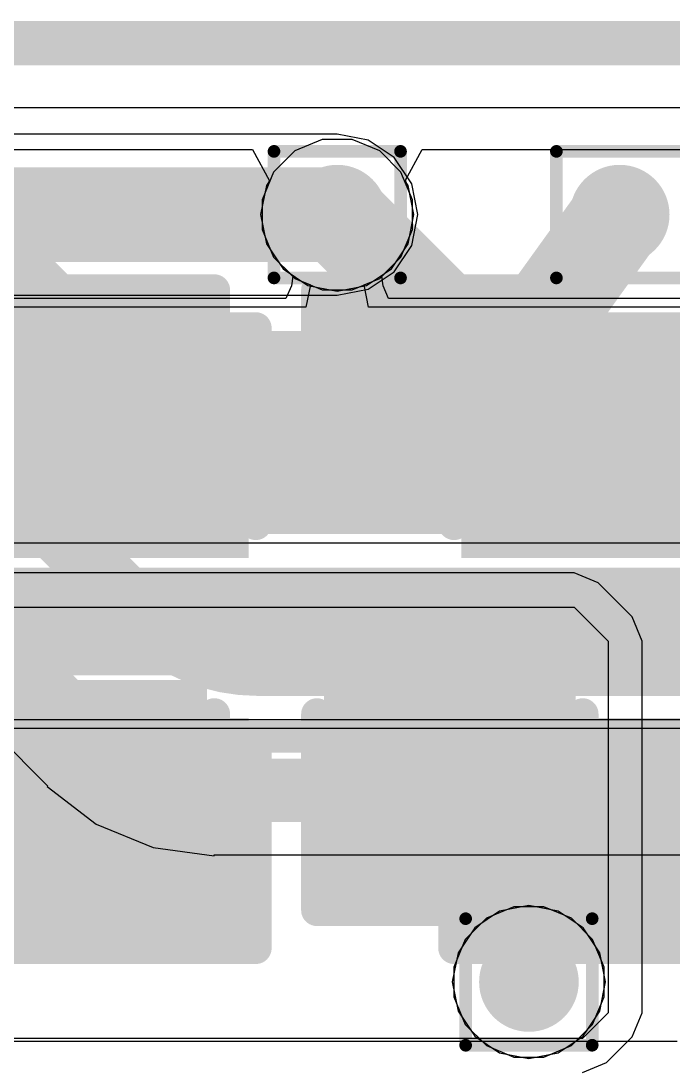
# Model space of a CAD drawing. Header units: inches. Extents: x -6 to 283, y -12 to 154.
# Drawn here: x 41.137 to 43.755, y 16.249 to 20.449 of the extents above; entities that cross this region are included whole.
import ezdxf

# ---------------------------------------------------------------- set-up
doc = ezdxf.new("R2010")
doc.units = ezdxf.units.IN
for name, color, linetype in [('Board Outline', 216, 'Continuous'), ('Bottom Layer', 5, 'Continuous'), ('Bottom Overlay', 54, 'Continuous'), ('Bottom Paste', 16, 'Continuous'), ('Bottom Solder', 6, 'Continuous'), ('Drill Drawing', 1, 'Continuous'), ('GND-1', 16, 'Continuous'), ('GND-2', 90, 'Continuous'), ('GND-3', 216, 'Continuous'), ('GND-4', 54, 'Continuous'), ('PWR-1', 156, 'Continuous'), ('PWR-2', 130, 'Continuous'), ('Signal L1', 76, 'Continuous'), ('Signal L2', 6, 'Continuous'), ('Top Layer', 1, 'Continuous'), ('Top Overlay', 2, 'Continuous'), ('Top Paste', 8, 'Continuous'), ('Top Solder', 216, 'Continuous'), ('Via Holes', 16, 'Continuous')]:
    doc.layers.add(name, color=color, linetype=linetype)

# ---------------------------------------------------------------- blocks, each defined once
blk = doc.blocks.new('C___0603_B_386')
at = {"layer": 'Bottom Layer'}
for points in [[(-1.143, -0.4445), (-1.143, 0.4445), (-0.381, 0.4445), (-0.381, -0.4445)], [(0.381, -0.4445), (0.381, 0.4445), (1.143, 0.4445), (1.143, -0.4445)]]:
    blk.add_hatch(color=5, dxfattribs=at).paths.add_polyline_path(points)
at = {"layer": 'Bottom Paste'}
for points in [[(-1.143, -0.4445), (-1.143, 0.4445), (-0.381, 0.4445), (-0.381, -0.4445)], [(0.381, -0.4445), (0.381, 0.4445), (1.143, 0.4445), (1.143, -0.4445)]]:
    blk.add_hatch(color=16, dxfattribs=at).paths.add_polyline_path(points)
at = {"layer": 'Bottom Solder'}
for points in [[(-1.203, -0.5045), (-1.203, 0.5045), (-0.321, 0.5045), (-0.321, -0.5045)], [(0.321, -0.5045), (0.321, 0.5045), (1.203, 0.5045), (1.203, -0.5045)]]:
    blk.add_hatch(color=6, dxfattribs=at).paths.add_polyline_path(points)
at = {"layer": 'Bottom Overlay'}
for points in [[(-0.4572, 0.5334, 0.127, 0.127, 0), (-1.2446, 0.5334, 0.127, 0.127, 0)], [(-1.2446, -0.5334, 0.127, 0.127, 0), (-1.2446, 0.5334, 0.127, 0.127, 0)], [(1.2446, 0.5334, 0.127, 0.127, 0), (0.4572, 0.5334, 0.127, 0.127, 0)], [(1.2446, -0.5334, 0.127, 0.127, 0), (1.2446, 0.5334, 0.127, 0.127, 0)], [(-0.4572, -0.5334, 0.127, 0.127, 0), (-1.2446, -0.5334, 0.127, 0.127, 0)], [(1.2446, -0.5334, 0.127, 0.127, 0), (0.4572, -0.5334, 0.127, 0.127, 0)]]:
    blk.add_lwpolyline(points, format="xyseb", dxfattribs=at)
for points in [[(-1.2764, 0.5334, 0.0635, 0.0635, 1), (-1.2128, 0.5334, 0.0635, 0.0635, 1)], [(-1.2764, 0.5334, 0.0635, 0.0635, 1), (-1.2128, 0.5334, 0.0635, 0.0635, 1)], [(-0.4889, 0.5334, 0.0635, 0.0635, 1), (-0.4254, 0.5334, 0.0635, 0.0635, 1)], [(0.4255, 0.5334, 0.0635, 0.0635, 1), (0.489, 0.5334, 0.0635, 0.0635, 1)], [(1.2129, 0.5334, 0.0635, 0.0635, 1), (1.2764, 0.5334, 0.0635, 0.0635, 1)], [(1.2129, 0.5334, 0.0635, 0.0635, 1), (1.2764, 0.5334, 0.0635, 0.0635, 1)], [(-1.2764, -0.5334, 0.0635, 0.0635, 1), (-1.2128, -0.5334, 0.0635, 0.0635, 1)], [(-1.2764, -0.5334, 0.0635, 0.0635, 1), (-1.2128, -0.5334, 0.0635, 0.0635, 1)], [(-0.4889, -0.5334, 0.0635, 0.0635, 1), (-0.4254, -0.5334, 0.0635, 0.0635, 1)], [(0.4255, -0.5334, 0.0635, 0.0635, 1), (0.489, -0.5334, 0.0635, 0.0635, 1)], [(1.2129, -0.5334, 0.0635, 0.0635, 1), (1.2764, -0.5334, 0.0635, 0.0635, 1)], [(1.2129, -0.5334, 0.0635, 0.0635, 1), (1.2764, -0.5334, 0.0635, 0.0635, 1)]]:
    blk.add_lwpolyline(points, format="xyseb", close=True, dxfattribs=at)
blk = doc.blocks.new('C___0603_B_390')
at = {"layer": 'Bottom Layer'}
for points in [[(-1.143, -0.4445), (-1.143, 0.4445), (-0.381, 0.4445), (-0.381, -0.4445)], [(0.381, -0.4445), (0.381, 0.4445), (1.143, 0.4445), (1.143, -0.4445)]]:
    blk.add_hatch(color=5, dxfattribs=at).paths.add_polyline_path(points)
at = {"layer": 'Bottom Paste'}
for points in [[(-1.143, -0.4445), (-1.143, 0.4445), (-0.381, 0.4445), (-0.381, -0.4445)], [(0.381, -0.4445), (0.381, 0.4445), (1.143, 0.4445), (1.143, -0.4445)]]:
    blk.add_hatch(color=16, dxfattribs=at).paths.add_polyline_path(points)
at = {"layer": 'Bottom Solder'}
for points in [[(-1.203, -0.5045), (-1.203, 0.5045), (-0.321, 0.5045), (-0.321, -0.5045)], [(0.321, -0.5045), (0.321, 0.5045), (1.203, 0.5045), (1.203, -0.5045)]]:
    blk.add_hatch(color=6, dxfattribs=at).paths.add_polyline_path(points)
at = {"layer": 'Bottom Overlay'}
for points in [[(-0.4572, 0.5334, 0.127, 0.127, 0), (-1.2446, 0.5334, 0.127, 0.127, 0)], [(-1.2446, -0.5334, 0.127, 0.127, 0), (-1.2446, 0.5334, 0.127, 0.127, 0)], [(1.2446, 0.5334, 0.127, 0.127, 0), (0.4572, 0.5334, 0.127, 0.127, 0)], [(1.2446, -0.5334, 0.127, 0.127, 0), (1.2446, 0.5334, 0.127, 0.127, 0)], [(-0.4572, -0.5334, 0.127, 0.127, 0), (-1.2446, -0.5334, 0.127, 0.127, 0)], [(1.2446, -0.5334, 0.127, 0.127, 0), (0.4572, -0.5334, 0.127, 0.127, 0)]]:
    blk.add_lwpolyline(points, format="xyseb", dxfattribs=at)
for points in [[(-1.2764, 0.5334, 0.0635, 0.0635, 1), (-1.2128, 0.5334, 0.0635, 0.0635, 1)], [(-1.2764, 0.5334, 0.0635, 0.0635, 1), (-1.2128, 0.5334, 0.0635, 0.0635, 1)], [(-0.4889, 0.5334, 0.0635, 0.0635, 1), (-0.4254, 0.5334, 0.0635, 0.0635, 1)], [(0.4254, 0.5334, 0.0635, 0.0635, 1), (0.4889, 0.5334, 0.0635, 0.0635, 1)], [(1.2128, 0.5334, 0.0635, 0.0635, 1), (1.2764, 0.5334, 0.0635, 0.0635, 1)], [(1.2128, 0.5334, 0.0635, 0.0635, 1), (1.2764, 0.5334, 0.0635, 0.0635, 1)], [(-1.2764, -0.5334, 0.0635, 0.0635, 1), (-1.2128, -0.5334, 0.0635, 0.0635, 1)], [(-1.2764, -0.5334, 0.0635, 0.0635, 1), (-1.2128, -0.5334, 0.0635, 0.0635, 1)], [(-0.4889, -0.5334, 0.0635, 0.0635, 1), (-0.4254, -0.5334, 0.0635, 0.0635, 1)], [(0.4254, -0.5334, 0.0635, 0.0635, 1), (0.4889, -0.5334, 0.0635, 0.0635, 1)], [(1.2128, -0.5334, 0.0635, 0.0635, 1), (1.2764, -0.5334, 0.0635, 0.0635, 1)], [(1.2128, -0.5334, 0.0635, 0.0635, 1), (1.2764, -0.5334, 0.0635, 0.0635, 1)]]:
    blk.add_lwpolyline(points, format="xyseb", close=True, dxfattribs=at)
blk = doc.blocks.new('C___0603_431')
at = {"layer": 'Top Layer'}
for points in [[(-0.381, 0.4445), (-0.381, -0.4445), (-1.143, -0.4445), (-1.143, 0.4445)], [(1.143, 0.4445), (1.143, -0.4445), (0.381, -0.4445), (0.381, 0.4445)]]:
    blk.add_hatch(color=1, dxfattribs=at).paths.add_polyline_path(points)
at = {"layer": 'Top Paste'}
for points in [[(-0.381, 0.4445), (-0.381, -0.4445), (-1.143, -0.4445), (-1.143, 0.4445)], [(1.143, 0.4445), (1.143, -0.4445), (0.381, -0.4445), (0.381, 0.4445)]]:
    blk.add_hatch(color=8, dxfattribs=at).paths.add_polyline_path(points)
at = {"layer": 'Top Solder'}
for points in [[(-0.321, 0.5045), (-0.321, -0.5045), (-1.203, -0.5045), (-1.203, 0.5045)], [(1.203, 0.5045), (1.203, -0.5045), (0.321, -0.5045), (0.321, 0.5045)]]:
    blk.add_hatch(color=216, dxfattribs=at).paths.add_polyline_path(points)
at = {"layer": 'Top Overlay'}
for points in [[(-1.2446, -0.5334, 0.127, 0.127, 0), (-1.2446, 0.5334, 0.127, 0.127, 0)], [(-0.4572, 0.5334, 0.127, 0.127, 0), (-1.2446, 0.5334, 0.127, 0.127, 0)], [(1.2446, 0.5334, 0.127, 0.127, 0), (0.4572, 0.5334, 0.127, 0.127, 0)], [(1.2446, -0.5334, 0.127, 0.127, 0), (1.2446, 0.5334, 0.127, 0.127, 0)], [(-0.4572, -0.5334, 0.127, 0.127, 0), (-1.2446, -0.5334, 0.127, 0.127, 0)], [(1.2446, -0.5334, 0.127, 0.127, 0), (0.4572, -0.5334, 0.127, 0.127, 0)]]:
    blk.add_lwpolyline(points, format="xyseb", dxfattribs=at)
for points in [[(-1.2764, 0.5334, 0.0635, 0.0635, 1), (-1.2128, 0.5334, 0.0635, 0.0635, 1)], [(-1.2764, 0.5334, 0.0635, 0.0635, 1), (-1.2128, 0.5334, 0.0635, 0.0635, 1)], [(-0.4889, 0.5334, 0.0635, 0.0635, 1), (-0.4254, 0.5334, 0.0635, 0.0635, 1)], [(0.4254, 0.5334, 0.0635, 0.0635, 1), (0.4889, 0.5334, 0.0635, 0.0635, 1)], [(1.2128, 0.5334, 0.0635, 0.0635, 1), (1.2764, 0.5334, 0.0635, 0.0635, 1)], [(1.2128, 0.5334, 0.0635, 0.0635, 1), (1.2764, 0.5334, 0.0635, 0.0635, 1)], [(-1.2764, -0.5334, 0.0635, 0.0635, 1), (-1.2128, -0.5334, 0.0635, 0.0635, 1)], [(-1.2764, -0.5334, 0.0635, 0.0635, 1), (-1.2128, -0.5334, 0.0635, 0.0635, 1)], [(-0.4889, -0.5334, 0.0635, 0.0635, 1), (-0.4254, -0.5334, 0.0635, 0.0635, 1)], [(0.4254, -0.5334, 0.0635, 0.0635, 1), (0.4889, -0.5334, 0.0635, 0.0635, 1)], [(1.2128, -0.5334, 0.0635, 0.0635, 1), (1.2764, -0.5334, 0.0635, 0.0635, 1)], [(1.2128, -0.5334, 0.0635, 0.0635, 1), (1.2764, -0.5334, 0.0635, 0.0635, 1)]]:
    blk.add_lwpolyline(points, format="xyseb", close=True, dxfattribs=at)
blk = doc.blocks.new('C___0603_432')
at = {"layer": 'Top Layer'}
for points in [[(-0.381, 0.4445), (-0.381, -0.4445), (-1.143, -0.4445), (-1.143, 0.4445)], [(1.143, 0.4445), (1.143, -0.4445), (0.381, -0.4445), (0.381, 0.4445)]]:
    blk.add_hatch(color=1, dxfattribs=at).paths.add_polyline_path(points)
at = {"layer": 'Top Paste'}
for points in [[(-0.381, 0.4445), (-0.381, -0.4445), (-1.143, -0.4445), (-1.143, 0.4445)], [(1.143, 0.4445), (1.143, -0.4445), (0.381, -0.4445), (0.381, 0.4445)]]:
    blk.add_hatch(color=8, dxfattribs=at).paths.add_polyline_path(points)
at = {"layer": 'Top Solder'}
for points in [[(-0.321, 0.5045), (-0.321, -0.5045), (-1.203, -0.5045), (-1.203, 0.5045)], [(1.203, 0.5045), (1.203, -0.5045), (0.321, -0.5045), (0.321, 0.5045)]]:
    blk.add_hatch(color=216, dxfattribs=at).paths.add_polyline_path(points)
at = {"layer": 'Top Overlay'}
for points in [[(-1.2446, -0.5334, 0.127, 0.127, 0), (-1.2446, 0.5334, 0.127, 0.127, 0)], [(-0.4572, 0.5334, 0.127, 0.127, 0), (-1.2446, 0.5334, 0.127, 0.127, 0)], [(1.2446, 0.5334, 0.127, 0.127, 0), (0.4572, 0.5334, 0.127, 0.127, 0)], [(1.2446, -0.5334, 0.127, 0.127, 0), (1.2446, 0.5334, 0.127, 0.127, 0)], [(-0.4572, -0.5334, 0.127, 0.127, 0), (-1.2446, -0.5334, 0.127, 0.127, 0)], [(1.2446, -0.5334, 0.127, 0.127, 0), (0.4572, -0.5334, 0.127, 0.127, 0)]]:
    blk.add_lwpolyline(points, format="xyseb", dxfattribs=at)
for points in [[(-1.2764, 0.5334, 0.0635, 0.0635, 1), (-1.2128, 0.5334, 0.0635, 0.0635, 1)], [(-1.2764, 0.5334, 0.0635, 0.0635, 1), (-1.2128, 0.5334, 0.0635, 0.0635, 1)], [(-0.4889, 0.5334, 0.0635, 0.0635, 1), (-0.4254, 0.5334, 0.0635, 0.0635, 1)], [(0.4254, 0.5334, 0.0635, 0.0635, 1), (0.4889, 0.5334, 0.0635, 0.0635, 1)], [(1.2128, 0.5334, 0.0635, 0.0635, 1), (1.2764, 0.5334, 0.0635, 0.0635, 1)], [(1.2128, 0.5334, 0.0635, 0.0635, 1), (1.2764, 0.5334, 0.0635, 0.0635, 1)], [(-1.2764, -0.5334, 0.0635, 0.0635, 1), (-1.2128, -0.5334, 0.0635, 0.0635, 1)], [(-1.2764, -0.5334, 0.0635, 0.0635, 1), (-1.2128, -0.5334, 0.0635, 0.0635, 1)], [(-0.4889, -0.5334, 0.0635, 0.0635, 1), (-0.4254, -0.5334, 0.0635, 0.0635, 1)], [(0.4254, -0.5334, 0.0635, 0.0635, 1), (0.4889, -0.5334, 0.0635, 0.0635, 1)], [(1.2128, -0.5334, 0.0635, 0.0635, 1), (1.2764, -0.5334, 0.0635, 0.0635, 1)], [(1.2128, -0.5334, 0.0635, 0.0635, 1), (1.2764, -0.5334, 0.0635, 0.0635, 1)]]:
    blk.add_lwpolyline(points, format="xyseb", close=True, dxfattribs=at)

msp = doc.modelspace()

# ---------------------------------------------------------------- hatches: boundary and pattern name
at = {"layer": 'Bottom Layer'}
h = msp.add_hatch(color=5, dxfattribs=at)
edge = h.paths.add_edge_path()
edge.add_arc((42.4069, 19.6711), 0.2, 0, 360)
h = msp.add_hatch(color=5, dxfattribs=at)
edge = h.paths.add_edge_path()
edge.add_arc((43.5407, 19.6711), 0.2, 0, 360)
h = msp.add_hatch(color=5, dxfattribs=at)
edge = h.paths.add_edge_path()
edge.add_arc((43.1763, 16.591), 0.2, 0, 360)
at = {"layer": 'GND-1'}
h = msp.add_hatch(color=16, dxfattribs=at)
edge = h.paths.add_edge_path()
edge.add_arc((42.4069, 19.6711), 0.2, 0, 360)
h = msp.add_hatch(color=16, dxfattribs=at)
edge = h.paths.add_edge_path()
edge.add_arc((43.5407, 19.6711), 0.2, 0, 360)
h = msp.add_hatch(color=16, dxfattribs=at)
edge = h.paths.add_edge_path()
edge.add_arc((43.1763, 16.591), 0.2, 0, 360)
at = {"layer": 'GND-2'}
h = msp.add_hatch(color=90, dxfattribs=at)
edge = h.paths.add_edge_path()
edge.add_arc((42.4069, 19.6711), 0.2, 0, 360)
h = msp.add_hatch(color=90, dxfattribs=at)
edge = h.paths.add_edge_path()
edge.add_arc((43.5407, 19.6711), 0.2, 0, 360)
h = msp.add_hatch(color=90, dxfattribs=at)
edge = h.paths.add_edge_path()
edge.add_arc((43.1763, 16.591), 0.2, 0, 360)
at = {"layer": 'GND-3'}
h = msp.add_hatch(color=216, dxfattribs=at)
edge = h.paths.add_edge_path()
edge.add_arc((42.4069, 19.6711), 0.2, 0, 360)
h = msp.add_hatch(color=216, dxfattribs=at)
edge = h.paths.add_edge_path()
edge.add_arc((43.5407, 19.6711), 0.2, 0, 360)
h = msp.add_hatch(color=216, dxfattribs=at)
edge = h.paths.add_edge_path()
edge.add_arc((43.1763, 16.591), 0.2, 0, 360)
at = {"layer": 'GND-4'}
h = msp.add_hatch(color=54, dxfattribs=at)
edge = h.paths.add_edge_path()
edge.add_arc((42.4069, 19.6711), 0.2, 0, 360)
h = msp.add_hatch(color=54, dxfattribs=at)
edge = h.paths.add_edge_path()
edge.add_arc((43.5407, 19.6711), 0.2, 0, 360)
h = msp.add_hatch(color=54, dxfattribs=at)
edge = h.paths.add_edge_path()
edge.add_arc((43.1763, 16.591), 0.2, 0, 360)
at = {"layer": 'PWR-1'}
h = msp.add_hatch(color=156, dxfattribs=at)
edge = h.paths.add_edge_path()
edge.add_arc((42.4069, 19.6711), 0.2, 0, 360)
h = msp.add_hatch(color=156, dxfattribs=at)
edge = h.paths.add_edge_path()
edge.add_arc((43.5407, 19.6711), 0.2, 0, 360)
h = msp.add_hatch(color=156, dxfattribs=at)
edge = h.paths.add_edge_path()
edge.add_arc((43.1763, 16.591), 0.2, 0, 360)
at = {"layer": 'PWR-2'}
h = msp.add_hatch(color=130, dxfattribs=at)
edge = h.paths.add_edge_path()
edge.add_arc((42.4069, 19.6711), 0.2, 0, 360)
h = msp.add_hatch(color=130, dxfattribs=at)
edge = h.paths.add_edge_path()
edge.add_arc((43.5407, 19.6711), 0.2, 0, 360)
h = msp.add_hatch(color=130, dxfattribs=at)
edge = h.paths.add_edge_path()
edge.add_arc((43.1763, 16.591), 0.2, 0, 360)
at = {"layer": 'Signal L1'}
h = msp.add_hatch(color=76, dxfattribs=at)
edge = h.paths.add_edge_path()
edge.add_arc((42.4069, 19.6711), 0.2, 0, 360)
h = msp.add_hatch(color=76, dxfattribs=at)
edge = h.paths.add_edge_path()
edge.add_arc((43.5407, 19.6711), 0.2, 0, 360)
h = msp.add_hatch(color=76, dxfattribs=at)
edge = h.paths.add_edge_path()
edge.add_arc((43.1763, 16.591), 0.2, 0, 360)
at = {"layer": 'Signal L2'}
h = msp.add_hatch(color=6, dxfattribs=at)
edge = h.paths.add_edge_path()
edge.add_arc((42.4069, 19.6711), 0.2, 0, 360)
h = msp.add_hatch(color=6, dxfattribs=at)
edge = h.paths.add_edge_path()
edge.add_arc((43.5407, 19.6711), 0.2, 0, 360)
h = msp.add_hatch(color=6, dxfattribs=at)
edge = h.paths.add_edge_path()
edge.add_arc((43.1763, 16.591), 0.2, 0, 360)
at = {"layer": 'Top Layer'}
h = msp.add_hatch(color=1, dxfattribs=at)
edge = h.paths.add_edge_path()
edge.add_arc((42.4069, 19.6711), 0.2, 0, 360)
h = msp.add_hatch(color=1, dxfattribs=at)
edge = h.paths.add_edge_path()
edge.add_arc((43.5407, 19.6711), 0.2, 0, 360)
h = msp.add_hatch(color=1, dxfattribs=at)
edge = h.paths.add_edge_path()
edge.add_arc((43.1763, 16.591), 0.2, 0, 360)
at = {"layer": 'Via Holes'}
h = msp.add_hatch(color=7, dxfattribs=at)
edge = h.paths.add_edge_path()
edge.add_arc((42.4069, 19.6711), 0.1, 0, 360)
h = msp.add_hatch(color=7, dxfattribs=at)
edge = h.paths.add_edge_path()
edge.add_arc((43.5407, 19.6711), 0.1, 0, 360)
h = msp.add_hatch(color=7, dxfattribs=at)
edge = h.paths.add_edge_path()
edge.add_arc((43.1763, 16.591), 0.1, 0, 360)

# ---------------------------------------------------------------- linework, layer by layer
at = {"layer": 'Board Outline'}
msp.add_lwpolyline([(12.0364, 20.3599, 0.1778, 0.1778, 0), (75.5509, 20.3599, 0.1778, 0.1778, 0)], format="xyseb", dxfattribs=at)
at = {"layer": 'Bottom Layer'}
for p, q in [((12.0364, 20.1009), (45.7536, 20.1009)), ((42.4069, 19.9948), (37.0171, 19.9948)), ((42.5308, 19.9701), (42.4069, 19.9948)), ((42.6358, 19.9), (42.5308, 19.9701)), ((42.706, 19.7949), (42.6358, 19.9)), ((42.7306, 19.6711), (42.706, 19.7949)), ((42.706, 19.5472), (42.7306, 19.6711)), ((42.6358, 19.4422), (42.706, 19.5472)), ((42.5308, 19.372), (42.6358, 19.4422)), ((42.4069, 19.3473), (42.5308, 19.372)), ((40.8683, 19.3473), (42.4069, 19.3473)), ((43.3573, 18.2333), (40.8848, 18.2333)), ((43.4545, 18.193), (43.3573, 18.2333)), ((43.3573, 18.2333), (43.3573, 18.2333)), ((43.591, 18.0565), (43.4545, 18.193)), ((40.8278, 18.0958), (43.3573, 18.0958)), ((43.3573, 18.0958), (43.4938, 17.9593)), ((43.6313, 17.9593), (43.591, 18.0565)), ((43.4938, 17.9593), (43.4938, 16.4676)), ((43.6313, 16.4676), (43.6313, 17.9593)), ((43.6313, 17.9593), (43.6313, 17.9593)), ((43.4938, 16.4676), (43.3908, 16.3646)), ((43.591, 16.3704), (43.6313, 16.4676)), ((43.6313, 16.4676), (43.6313, 16.4676)), ((43.3908, 16.3646), (38.9085, 16.3645)), ((43.488, 16.2673), (43.591, 16.3704)), ((43.3908, 16.2271), (43.488, 16.2673))]:
    msp.add_line(p, q, dxfattribs=at)
for points in [[(37.0171, 19.6711, 0.381, 0.381, 0), (42.4069, 19.6711, 0.381, 0.381, 0)], [(43.1128, 19.0761, 0.381, 0.381, 0), (43.5407, 19.6711, 0.381, 0.381, 0)], [(42.8588, 18.8856, 0.381, 0.381, 0), (43.1128, 19.0761, 0.381, 0.381, 0)], [(41.3798, 18.8856, 0.381, 0.381, 0), (42.8588, 18.8856, 0.381, 0.381, 0)]]:
    msp.add_lwpolyline(points, format="xyseb", dxfattribs=at)
for points in [[(42.3117, 19.6711, 0.1905, 0.1905, 1), (42.5022, 19.6711, 0.1905, 0.1905, 1)], [(43.4454, 19.6711, 0.1905, 0.1905, 1), (43.6359, 19.6711, 0.1905, 0.1905, 1)], [(43.0176, 19.0761, 0.1905, 0.1905, 1), (43.2081, 19.0761, 0.1905, 0.1905, 1)], [(43.0176, 19.0761, 0.1905, 0.1905, 1), (43.2081, 19.0761, 0.1905, 0.1905, 1)], [(41.2846, 18.8856, 0.1905, 0.1905, 1), (41.4751, 18.8856, 0.1905, 0.1905, 1)], [(42.7636, 18.8856, 0.1905, 0.1905, 1), (42.9541, 18.8856, 0.1905, 0.1905, 1)], [(42.7636, 18.8856, 0.1905, 0.1905, 1), (42.9541, 18.8856, 0.1905, 0.1905, 1)]]:
    msp.add_lwpolyline(points, format="xyseb", close=True, dxfattribs=at)
at = {"layer": 'Drill Drawing'}
for points in [[(42.1529, 19.9251, 0.0508, 0.0508, 0), (42.6609, 19.9251, 0.0508, 0.0508, 0)], [(42.1529, 19.4171, 0.0508, 0.0508, 0), (42.1529, 19.9251, 0.0508, 0.0508, 0)], [(42.6609, 19.4171, 0.0508, 0.0508, 0), (42.6609, 19.9251, 0.0508, 0.0508, 0)], [(43.2867, 19.9251, 0.0508, 0.0508, 0), (43.7947, 19.9251, 0.0508, 0.0508, 0)], [(43.2867, 19.4171, 0.0508, 0.0508, 0), (43.2867, 19.9251, 0.0508, 0.0508, 0)], [(42.1529, 19.4171, 0.0508, 0.0508, 0), (42.6609, 19.4171, 0.0508, 0.0508, 0)], [(43.2867, 19.4171, 0.0508, 0.0508, 0), (43.7947, 19.4171, 0.0508, 0.0508, 0)], [(42.9223, 16.845, 0.0508, 0.0508, 0), (43.4303, 16.845, 0.0508, 0.0508, 0)], [(42.9223, 16.337, 0.0508, 0.0508, 0), (42.9223, 16.845, 0.0508, 0.0508, 0)], [(43.4303, 16.337, 0.0508, 0.0508, 0), (43.4303, 16.845, 0.0508, 0.0508, 0)], [(42.9223, 16.337, 0.0508, 0.0508, 0), (43.4303, 16.337, 0.0508, 0.0508, 0)]]:
    msp.add_lwpolyline(points, format="xyseb", dxfattribs=at)
for points in [[(42.1402, 19.9251, 0.0254, 0.0254, 1), (42.1656, 19.9251, 0.0254, 0.0254, 1)], [(42.1402, 19.9251, 0.0254, 0.0254, 1), (42.1656, 19.9251, 0.0254, 0.0254, 1)], [(42.6482, 19.9251, 0.0254, 0.0254, 1), (42.6736, 19.9251, 0.0254, 0.0254, 1)], [(42.6482, 19.9251, 0.0254, 0.0254, 1), (42.6736, 19.9251, 0.0254, 0.0254, 1)], [(43.274, 19.9251, 0.0254, 0.0254, 1), (43.2994, 19.9251, 0.0254, 0.0254, 1)], [(43.274, 19.9251, 0.0254, 0.0254, 1), (43.2994, 19.9251, 0.0254, 0.0254, 1)], [(42.1402, 19.4171, 0.0254, 0.0254, 1), (42.1656, 19.4171, 0.0254, 0.0254, 1)], [(42.1402, 19.4171, 0.0254, 0.0254, 1), (42.1656, 19.4171, 0.0254, 0.0254, 1)], [(42.6482, 19.4171, 0.0254, 0.0254, 1), (42.6736, 19.4171, 0.0254, 0.0254, 1)], [(42.6482, 19.4171, 0.0254, 0.0254, 1), (42.6736, 19.4171, 0.0254, 0.0254, 1)], [(43.274, 19.4171, 0.0254, 0.0254, 1), (43.2994, 19.4171, 0.0254, 0.0254, 1)], [(43.274, 19.4171, 0.0254, 0.0254, 1), (43.2994, 19.4171, 0.0254, 0.0254, 1)], [(42.9096, 16.845, 0.0254, 0.0254, 1), (42.935, 16.845, 0.0254, 0.0254, 1)], [(42.9096, 16.845, 0.0254, 0.0254, 1), (42.935, 16.845, 0.0254, 0.0254, 1)], [(43.4176, 16.845, 0.0254, 0.0254, 1), (43.443, 16.845, 0.0254, 0.0254, 1)], [(43.4176, 16.845, 0.0254, 0.0254, 1), (43.443, 16.845, 0.0254, 0.0254, 1)], [(42.9096, 16.337, 0.0254, 0.0254, 1), (42.935, 16.337, 0.0254, 0.0254, 1)], [(42.9096, 16.337, 0.0254, 0.0254, 1), (42.935, 16.337, 0.0254, 0.0254, 1)], [(43.4176, 16.337, 0.0254, 0.0254, 1), (43.443, 16.337, 0.0254, 0.0254, 1)], [(43.4176, 16.337, 0.0254, 0.0254, 1), (43.443, 16.337, 0.0254, 0.0254, 1)]]:
    msp.add_lwpolyline(points, format="xyseb", close=True, dxfattribs=at)
at = {"layer": 'GND-1'}
for p, q in [((12.0364, 20.1009), (75.5508, 20.1009)), ((42.3469, 19.9727), (42.2361, 19.9267)), ((42.4669, 19.9727), (42.3469, 19.9727)), ((42.5778, 19.9267), (42.4669, 19.9727)), ((42.2361, 19.9267), (42.1512, 19.8419)), ((42.6626, 19.8419), (42.5778, 19.9267)), ((42.1512, 19.8419), (42.1053, 19.7311)), ((42.7085, 19.7311), (42.6626, 19.8419)), ((42.1053, 19.7311), (42.1053, 19.6111)), ((42.7085, 19.6111), (42.7085, 19.7311)), ((42.1053, 19.6111), (42.1512, 19.5002)), ((42.6626, 19.5002), (42.7085, 19.6111)), ((42.1512, 19.5002), (42.2361, 19.4154)), ((42.5778, 19.4154), (42.6626, 19.5002)), ((42.2361, 19.4154), (42.3469, 19.3695)), ((42.4669, 19.3695), (42.5778, 19.4154)), ((42.3469, 19.3695), (42.4669, 19.3695)), ((43.1163, 16.8926), (43.0055, 16.8466)), ((43.2363, 16.8926), (43.1163, 16.8926)), ((43.3472, 16.8466), (43.2363, 16.8926)), ((43.0055, 16.8466), (42.9207, 16.7618)), ((43.432, 16.7618), (43.3472, 16.8466)), ((42.9207, 16.7618), (42.8747, 16.651)), ((43.4779, 16.651), (43.432, 16.7618)), ((42.8747, 16.651), (42.8747, 16.531)), ((43.4779, 16.531), (43.4779, 16.651)), ((42.8747, 16.531), (42.9207, 16.4201)), ((43.432, 16.4201), (43.4779, 16.531)), ((42.9207, 16.4201), (43.0055, 16.3353)), ((43.3472, 16.3353), (43.432, 16.4201)), ((43.0055, 16.3353), (43.1163, 16.2894)), ((43.2363, 16.2894), (43.3472, 16.3353)), ((43.1163, 16.2894), (43.2363, 16.2894))]:
    msp.add_line(p, q, dxfattribs=at)
at = {"layer": 'GND-2'}
for p, q in [((12.0364, 20.1009), (75.5508, 20.1009)), ((42.3469, 19.9727), (42.2361, 19.9267)), ((42.4669, 19.9727), (42.3469, 19.9727)), ((42.5778, 19.9267), (42.4669, 19.9727)), ((42.2361, 19.9267), (42.1512, 19.8419)), ((42.6626, 19.8419), (42.5778, 19.9267)), ((42.1512, 19.8419), (42.1053, 19.7311)), ((42.7085, 19.7311), (42.6626, 19.8419)), ((42.1053, 19.7311), (42.1053, 19.6111)), ((42.7085, 19.6111), (42.7085, 19.7311)), ((42.1053, 19.6111), (42.1512, 19.5002)), ((42.6626, 19.5002), (42.7085, 19.6111)), ((42.1512, 19.5002), (42.2361, 19.4154)), ((42.5778, 19.4154), (42.6626, 19.5002)), ((42.2361, 19.4154), (42.3469, 19.3695)), ((42.4669, 19.3695), (42.5778, 19.4154)), ((42.3469, 19.3695), (42.4669, 19.3695)), ((43.1163, 16.8926), (43.0055, 16.8466)), ((43.2363, 16.8926), (43.1163, 16.8926)), ((43.3472, 16.8466), (43.2363, 16.8926)), ((43.0055, 16.8466), (42.9207, 16.7618)), ((43.432, 16.7618), (43.3472, 16.8466)), ((42.9207, 16.7618), (42.8747, 16.651)), ((43.4779, 16.651), (43.432, 16.7618)), ((42.8747, 16.651), (42.8747, 16.531)), ((43.4779, 16.531), (43.4779, 16.651)), ((42.8747, 16.531), (42.9207, 16.4201)), ((43.432, 16.4201), (43.4779, 16.531)), ((42.9207, 16.4201), (43.0055, 16.3353)), ((43.3472, 16.3353), (43.432, 16.4201)), ((43.0055, 16.3353), (43.1163, 16.2894)), ((43.2363, 16.2894), (43.3472, 16.3353)), ((43.1163, 16.2894), (43.2363, 16.2894))]:
    msp.add_line(p, q, dxfattribs=at)
at = {"layer": 'GND-3'}
for p, q in [((12.0364, 20.1009), (75.5508, 20.1009)), ((42.3469, 19.9727), (42.2361, 19.9267)), ((42.4669, 19.9727), (42.3469, 19.9727)), ((42.5778, 19.9267), (42.4669, 19.9727)), ((42.2361, 19.9267), (42.1512, 19.8419)), ((42.6626, 19.8419), (42.5778, 19.9267)), ((42.1512, 19.8419), (42.1053, 19.7311)), ((42.7085, 19.7311), (42.6626, 19.8419)), ((42.1053, 19.7311), (42.1053, 19.6111)), ((42.7085, 19.6111), (42.7085, 19.7311)), ((42.1053, 19.6111), (42.1512, 19.5002)), ((42.6626, 19.5002), (42.7085, 19.6111)), ((42.1512, 19.5002), (42.2361, 19.4154)), ((42.5778, 19.4154), (42.6626, 19.5002)), ((42.2361, 19.4154), (42.3469, 19.3695)), ((42.4669, 19.3695), (42.5778, 19.4154)), ((42.3469, 19.3695), (42.4669, 19.3695)), ((43.1163, 16.8926), (43.0055, 16.8466)), ((43.2363, 16.8926), (43.1163, 16.8926)), ((43.3472, 16.8466), (43.2363, 16.8926)), ((43.0055, 16.8466), (42.9207, 16.7618)), ((43.432, 16.7618), (43.3472, 16.8466)), ((42.9207, 16.7618), (42.8747, 16.651)), ((43.4779, 16.651), (43.432, 16.7618)), ((42.8747, 16.651), (42.8747, 16.531)), ((43.4779, 16.531), (43.4779, 16.651)), ((42.8747, 16.531), (42.9207, 16.4201)), ((43.432, 16.4201), (43.4779, 16.531)), ((42.9207, 16.4201), (43.0055, 16.3353)), ((43.3472, 16.3353), (43.432, 16.4201)), ((43.0055, 16.3353), (43.1163, 16.2894)), ((43.2363, 16.2894), (43.3472, 16.3353)), ((43.1163, 16.2894), (43.2363, 16.2894))]:
    msp.add_line(p, q, dxfattribs=at)
at = {"layer": 'GND-4'}
for p, q in [((12.0364, 20.1009), (75.5508, 20.1009)), ((42.3469, 19.9727), (42.2361, 19.9267)), ((42.4669, 19.9727), (42.3469, 19.9727)), ((42.5778, 19.9267), (42.4669, 19.9727)), ((42.2361, 19.9267), (42.1512, 19.8419)), ((42.6626, 19.8419), (42.5778, 19.9267)), ((42.1512, 19.8419), (42.1053, 19.7311)), ((42.7085, 19.7311), (42.6626, 19.8419)), ((42.1053, 19.7311), (42.1053, 19.6111)), ((42.7085, 19.6111), (42.7085, 19.7311)), ((42.1053, 19.6111), (42.1512, 19.5002)), ((42.6626, 19.5002), (42.7085, 19.6111)), ((42.1512, 19.5002), (42.2361, 19.4154)), ((42.5778, 19.4154), (42.6626, 19.5002)), ((42.2361, 19.4154), (42.3469, 19.3695)), ((42.4669, 19.3695), (42.5778, 19.4154)), ((42.3469, 19.3695), (42.4669, 19.3695)), ((43.1163, 16.8926), (43.0055, 16.8466)), ((43.2363, 16.8926), (43.1163, 16.8926)), ((43.3472, 16.8466), (43.2363, 16.8926)), ((43.0055, 16.8466), (42.9207, 16.7618)), ((43.432, 16.7618), (43.3472, 16.8466)), ((42.9207, 16.7618), (42.8747, 16.651)), ((43.4779, 16.651), (43.432, 16.7618)), ((42.8747, 16.651), (42.8747, 16.531)), ((43.4779, 16.531), (43.4779, 16.651)), ((42.8747, 16.531), (42.9207, 16.4201)), ((43.432, 16.4201), (43.4779, 16.531)), ((42.9207, 16.4201), (43.0055, 16.3353)), ((43.3472, 16.3353), (43.432, 16.4201)), ((43.0055, 16.3353), (43.1163, 16.2894)), ((43.2363, 16.2894), (43.3472, 16.3353)), ((43.1163, 16.2894), (43.2363, 16.2894))]:
    msp.add_line(p, q, dxfattribs=at)
at = {"layer": 'PWR-1'}
for p, q in [((40.5012, 18.1211), (41.2443, 17.378)), ((41.2443, 17.378), (41.2421, 17.3757)), ((41.2421, 17.3757), (41.4387, 17.2249)), ((41.4387, 17.2249), (41.6676, 17.1301)), ((41.6676, 17.1301), (41.9132, 17.0977)), ((41.9132, 17.0977), (41.9132, 17.1009)), ((41.9132, 17.1009), (44.96, 17.1009)), ((43.1763, 16.8985), (43.0587, 16.8751)), ((43.294, 16.8751), (43.1763, 16.8985)), ((43.0587, 16.8751), (42.9589, 16.8084)), ((43.3938, 16.8084), (43.294, 16.8751)), ((42.9589, 16.8084), (42.8922, 16.7086)), ((43.4604, 16.7086), (43.3938, 16.8084)), ((42.8922, 16.7086), (42.8688, 16.591)), ((43.4838, 16.591), (43.4604, 16.7086)), ((42.8688, 16.591), (42.8922, 16.4733)), ((43.4604, 16.4733), (43.4838, 16.591)), ((42.8922, 16.4733), (42.9589, 16.3735)), ((43.3938, 16.3735), (43.4604, 16.4733)), ((42.9589, 16.3735), (43.0587, 16.3069)), ((43.294, 16.3069), (43.3938, 16.3735)), ((43.0587, 16.3069), (43.1763, 16.2835)), ((43.1763, 16.2835), (43.294, 16.3069))]:
    msp.add_line(p, q, dxfattribs=at)
for points in [[(40.9577, 19.6183, 0.254, 0.254, 0), (41.6904, 18.8856, 0.254, 0.254, 0)], [(41.6904, 18.8856, 0.254, 0.254, 0), (41.7253, 18.8507, 0.254, 0.254, 0)], [(42.422, 18.5622, 0.254, 0.254, -0.198912), (41.7253, 18.8507, 0.254, 0.254, 0)], [(40.9359, 18.7511, 0.254, 0.254, 0), (41.6336, 18.0535, 0.254, 0.254, 0)], [(42.422, 18.5622, 0.254, 0.254, 0), (57.4053, 18.5622, 0.254, 0.254, 0)], [(40.6844, 18.3041, 0.254, 0.254, 0), (41.4275, 17.5611, 0.254, 0.254, 0)], [(42.0851, 17.8664, 0.254, 0.254, -0.198912), (41.6336, 18.0535, 0.254, 0.254, 0)], [(42.0851, 17.8664, 0.254, 0.254, 0), (45.327, 17.8664, 0.254, 0.254, 0)], [(41.9132, 17.3599, 0.254, 0.254, -0.198912), (41.4275, 17.5611, 0.254, 0.254, 0)], [(41.9132, 17.3599, 0.254, 0.254, 0), (45.0672, 17.3599, 0.254, 0.254, 0)]]:
    msp.add_lwpolyline(points, format="xyseb", dxfattribs=at)
for points in [[(41.6269, 18.8856, 0.127, 0.127, 1), (41.7539, 18.8856, 0.127, 0.127, 1)], [(41.6269, 18.8856, 0.127, 0.127, 1), (41.7539, 18.8856, 0.127, 0.127, 1)], [(41.6618, 18.8507, 0.127, 0.127, 1), (41.7888, 18.8507, 0.127, 0.127, 1)], [(41.6618, 18.8507, 0.127, 0.127, 1), (41.7888, 18.8507, 0.127, 0.127, 1)], [(42.3585, 18.5622, 0.127, 0.127, 1), (42.4855, 18.5622, 0.127, 0.127, 1)], [(42.3585, 18.5622, 0.127, 0.127, 1), (42.4855, 18.5622, 0.127, 0.127, 1)], [(41.5701, 18.0535, 0.127, 0.127, 1), (41.6971, 18.0535, 0.127, 0.127, 1)], [(41.5701, 18.0535, 0.127, 0.127, 1), (41.6971, 18.0535, 0.127, 0.127, 1)], [(42.0216, 17.8664, 0.127, 0.127, 1), (42.1486, 17.8664, 0.127, 0.127, 1)], [(42.0216, 17.8664, 0.127, 0.127, 1), (42.1486, 17.8664, 0.127, 0.127, 1)], [(41.364, 17.5611, 0.127, 0.127, 1), (41.491, 17.5611, 0.127, 0.127, 1)], [(41.364, 17.5611, 0.127, 0.127, 1), (41.491, 17.5611, 0.127, 0.127, 1)], [(41.8497, 17.3599, 0.127, 0.127, 1), (41.9767, 17.3599, 0.127, 0.127, 1)], [(41.8497, 17.3599, 0.127, 0.127, 1), (41.9767, 17.3599, 0.127, 0.127, 1)]]:
    msp.add_lwpolyline(points, format="xyseb", close=True, dxfattribs=at)
at = {"layer": 'PWR-2'}
msp.add_line((39.0721, 17.61), (46.5762, 17.61), dxfattribs=at)
for points in [[(42.4069, 19.6711, 0.381, 0.381, 0), (43.0079, 19.0701, 0.381, 0.381, 0)], [(43.0079, 19.0701, 0.381, 0.381, 0), (55.3364, 19.0701, 0.381, 0.381, 0)], [(38.7503, 18.5166, 0.254, 0.254, 0), (55.1182, 18.5166, 0.254, 0.254, 0)], [(38.949, 17.9997, 0.254, 0.254, 0), (46.5528, 17.9997, 0.254, 0.254, 0)]]:
    msp.add_lwpolyline(points, format="xyseb", dxfattribs=at)
for points in [[(42.3117, 19.6711, 0.1905, 0.1905, 1), (42.5022, 19.6711, 0.1905, 0.1905, 1)], [(42.9126, 19.0701, 0.1905, 0.1905, 1), (43.1031, 19.0701, 0.1905, 0.1905, 1)], [(42.9126, 19.0701, 0.1905, 0.1905, 1), (43.1031, 19.0701, 0.1905, 0.1905, 1)]]:
    msp.add_lwpolyline(points, format="xyseb", close=True, dxfattribs=at)
at = {"layer": 'Signal L1'}
for p, q in [((38.3844, 20.1009), (75.5508, 20.1009)), ((42.3469, 19.9727), (42.2361, 19.9267)), ((42.4669, 19.9727), (42.3469, 19.9727)), ((42.5778, 19.9267), (42.4669, 19.9727)), ((42.2361, 19.9267), (42.1512, 19.8419)), ((42.6626, 19.8419), (42.5778, 19.9267)), ((42.1512, 19.8419), (42.1053, 19.7311)), ((42.7085, 19.7311), (42.6626, 19.8419)), ((42.1053, 19.7311), (42.1053, 19.6111)), ((42.7085, 19.6111), (42.7085, 19.7311)), ((42.1053, 19.6111), (42.1512, 19.5002)), ((42.6626, 19.5002), (42.7085, 19.6111)), ((42.1512, 19.5002), (42.2279, 19.4236)), ((42.5859, 19.4236), (42.6626, 19.5002)), ((42.2279, 19.4236), (42.2229, 19.3854)), ((42.5909, 19.3854), (42.5859, 19.4236)), ((42.2229, 19.3854), (42.2006, 19.3347)), ((42.6132, 19.3347), (42.5909, 19.3854)), ((42.2006, 19.3347), (39.2362, 19.3347)), ((50.7598, 19.3347), (42.6132, 19.3347))]:
    msp.add_line(p, q, dxfattribs=at)
for points in [[(39.2362, 19.1521, 0.1041, 0.1041, 0), (55.6074, 19.1521, 0.1041, 0.1041, 0)], [(37.2326, 18.8263, 0.127, 0.127, 0), (57.9629, 18.8263, 0.127, 0.127, 0)], [(37.556, 18.4951, 0.127, 0.127, 0), (57.8176, 18.4951, 0.127, 0.127, 0)], [(37.0129, 18.1585, 0.0889, 0.0889, 0), (50.9661, 18.1585, 0.0889, 0.0889, 0)], [(37.0129, 17.8664, 0.0889, 0.0889, 0), (50.9661, 17.8664, 0.0889, 0.0889, 0)]]:
    msp.add_lwpolyline(points, format="xyseb", dxfattribs=at)
at = {"layer": 'Signal L2'}
for p, q in [((12.0364, 20.1009), (75.5508, 20.1009)), ((42.3469, 19.9727), (42.2361, 19.9267)), ((42.4669, 19.9727), (42.3469, 19.9727)), ((42.5778, 19.9267), (42.4669, 19.9727)), ((42.2361, 19.9267), (42.1512, 19.8419)), ((42.6626, 19.8419), (42.5778, 19.9267)), ((42.1512, 19.8419), (42.1053, 19.7311)), ((42.7085, 19.7311), (42.6626, 19.8419)), ((42.1053, 19.7311), (42.1053, 19.6111)), ((42.7085, 19.6111), (42.7085, 19.7311)), ((42.1053, 19.6111), (42.1512, 19.5002)), ((42.6626, 19.5002), (42.7085, 19.6111)), ((42.1512, 19.5002), (42.2361, 19.4154)), ((42.5778, 19.4154), (42.6626, 19.5002)), ((42.2361, 19.4154), (42.2991, 19.3893)), ((42.5147, 19.3893), (42.5778, 19.4154)), ((42.2991, 19.3893), (42.2814, 19.3004)), ((42.5324, 19.3004), (42.5147, 19.3893)), ((42.2814, 19.3004), (36.9866, 19.3004)), ((50.8406, 19.3004), (42.5324, 19.3004))]:
    msp.add_line(p, q, dxfattribs=at)
for points in [[(36.9391, 19.1061, 0.127, 0.127, 0), (76.181, 19.1061, 0.127, 0.127, 0)], [(35.2349, 18.8346, 0.127, 0.127, 0), (76.1879, 18.8346, 0.127, 0.127, 0)], [(17.4592, 18.4816, 0.127, 0.127, 0), (48.3941, 18.4816, 0.127, 0.127, 0)], [(17.5798, 18.1904, 0.127, 0.127, 0), (48.231, 18.1904, 0.127, 0.127, 0)], [(17.706, 17.8856, 0.127, 0.127, 0), (48.047, 17.8856, 0.127, 0.127, 0)], [(17.8349, 17.5745, 0.127, 0.127, 0), (47.2889, 17.5745, 0.127, 0.127, 0)]]:
    msp.add_lwpolyline(points, format="xyseb", dxfattribs=at)
at = {"layer": 'Top Layer'}
for p, q in [((34.5851, 20.1009), (46.9944, 20.1009)), ((42.3469, 19.9727), (42.2361, 19.9267)), ((42.4669, 19.9727), (42.3469, 19.9727)), ((42.5778, 19.9267), (42.4669, 19.9727)), ((39.2191, 19.9333), (42.0666, 19.9333)), ((42.0666, 19.9333), (42.1345, 19.8063)), ((42.2361, 19.9267), (42.1512, 19.8419)), ((42.6626, 19.8419), (42.5778, 19.9267)), ((42.6793, 19.8063), (42.7472, 19.9333)), ((42.7472, 19.9333), (45.645, 19.9333)), ((42.1512, 19.8419), (42.1053, 19.7311)), ((42.7085, 19.7311), (42.6626, 19.8419)), ((42.1228, 19.7887), (42.0994, 19.6711)), ((42.1345, 19.8063), (42.1228, 19.7887)), ((42.691, 19.7887), (42.6793, 19.8063)), ((42.7144, 19.6711), (42.691, 19.7887)), ((42.1053, 19.7311), (42.1053, 19.6111)), ((42.7085, 19.6111), (42.7085, 19.7311)), ((42.0994, 19.6711), (42.1228, 19.5534)), ((42.691, 19.5534), (42.7144, 19.6711)), ((42.1053, 19.6111), (42.1512, 19.5002)), ((42.6626, 19.5002), (42.7085, 19.6111)), ((42.1228, 19.5534), (42.1895, 19.4536)), ((42.6244, 19.4536), (42.691, 19.5534)), ((42.1512, 19.5002), (42.2361, 19.4154)), ((42.5778, 19.4154), (42.6626, 19.5002)), ((42.1895, 19.4536), (42.2892, 19.387)), ((42.5246, 19.387), (42.6244, 19.4536)), ((42.2361, 19.4154), (42.3469, 19.3695)), ((42.4669, 19.3695), (42.5778, 19.4154)), ((42.2892, 19.387), (42.4069, 19.3636)), ((42.3469, 19.3695), (42.4669, 19.3695)), ((42.4069, 19.3636), (42.5246, 19.387)), ((47.1935, 18.3522), (39.0721, 18.3522)), ((47.0665, 18.3522), (39.0721, 18.3522)), ((45.7091, 18.3522), (39.0772, 18.3522)), ((39.0721, 17.6448), (47.1935, 17.6448)), ((39.0772, 17.6448), (45.7989, 17.6448)), ((43.7717, 16.3515), (39.1923, 16.3515))]:
    msp.add_line(p, q, dxfattribs=at)
msp.add_lwpolyline([(38.9712, 17.9831, 0.254, 0.254, 0), (47.8435, 17.9831, 0.254, 0.254, 0)], format="xyseb", dxfattribs=at)

# ---------------------------------------------------------------- block references
at = {"rotation": 270}
for name, p in [('C___0603_B_390', (41.3798, 18.1236)), ('C___0603_B_386', (42.8588, 18.1236)), ('C___0603_432', (41.5465, 17.9712)), ('C___0603_431', (43.4092, 17.9712))]:
    msp.add_blockref(name, p, dxfattribs=at)

doc.saveas('drawing.dxf')
